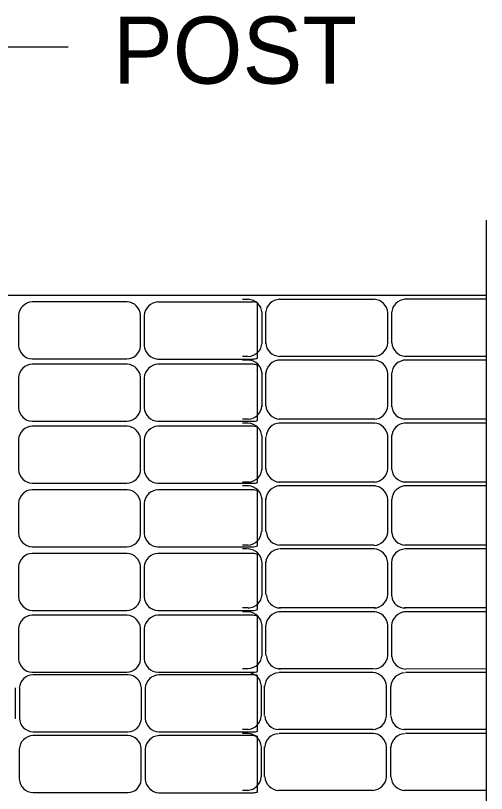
# Model space of a CAD drawing. Extents: x -894 to 866, y -476 to 714.
# Drawn here: x -309.6 to -260.4, y 454.3 to 535.5 of the extents above; entities that cross this region are included whole.
import ezdxf

# ---------------------------------------------------------------- set-up
doc = ezdxf.new("R2010")
doc.units = 0
for name, color, linetype in [('1 Control', 7, 'Continuous'), ('56 Stage 3 Anno', 7, 'Continuous'), ('57 Undefined', 7, 'Continuous'), ('60 Nongeo Data', 7, 'Continuous')]:
    doc.layers.add(name, color=color, linetype=linetype)

msp = doc.modelspace()

# ---------------------------------------------------------------- linework, layer by layer
at = {"layer": '1 Control'}
for p, q in [((-260.539, 506.267), (-726.688, 506.267)), ((-297.915, 505.603), (-307.822, 505.603)), ((-294.699, 505.594), (-294.699, 505.598)), ((-284.792, 505.594), (-294.699, 505.594)), ((-285.249, 505.872), (-285.867, 505.872)), ((-272.145, 505.872), (-282.053, 505.872)), ((-260.539, 505.873), (-268.981, 505.873)), ((-309.256, 504.195), (-309.255, 504.195)), ((-309.255, 504.195), (-309.255, 501.065)), ((-296.526, 500.983), (-296.526, 504.24)), ((-296.133, 504.186), (-296.132, 504.186)), ((-296.132, 504.186), (-296.132, 501.056)), ((-283.835, 501.232), (-283.835, 504.532)), ((-283.441, 501.253), (-283.441, 504.509)), ((-270.712, 501.334), (-270.712, 504.465)), ((-270.318, 501.335), (-270.318, 504.445)), ((-285.338, 499.921), (-285.867, 499.921)), ((-272.145, 499.921), (-282.029, 499.921)), ((-260.539, 499.922), (-268.957, 499.922)), ((-307.822, 499.652), (-297.939, 499.652)), ((-297.915, 499.107), (-307.822, 499.107)), ((-294.699, 499.643), (-284.815, 499.643)), ((-294.699, 499.098), (-294.699, 499.101)), ((-284.792, 499.098), (-294.699, 499.098)), ((-285.275, 499.527), (-285.867, 499.527)), ((-272.145, 499.527), (-282.197, 499.527)), ((-260.539, 499.528), (-269.126, 499.528)), ((-283.835, 494.652), (-283.835, 498.258)), ((-309.256, 497.699), (-309.255, 497.699)), ((-309.255, 497.699), (-309.255, 494.569)), ((-296.526, 494.487), (-296.526, 497.744)), ((-296.133, 497.69), (-296.132, 497.69)), ((-296.132, 497.69), (-296.132, 494.56)), ((-283.441, 494.778), (-283.441, 498.237)), ((-270.712, 494.673), (-270.712, 498.061)), ((-270.318, 494.673), (-270.318, 498.114)), ((-307.822, 493.156), (-297.939, 493.156)), ((-297.915, 492.641), (-307.822, 492.641)), ((-294.699, 493.147), (-284.815, 493.147)), ((-294.699, 492.632), (-294.699, 492.636)), ((-284.792, 492.632), (-294.699, 492.632)), ((-285.254, 493.36), (-285.867, 493.36)), ((-285.296, 492.966), (-285.867, 492.966)), ((-272.078, 493.36), (-282.092, 493.36)), ((-272.078, 492.966), (-282.05, 492.966)), ((-260.539, 493.36), (-269.02, 493.36)), ((-260.539, 492.966), (-268.978, 492.966)), ((-309.256, 491.233), (-309.255, 491.233)), ((-309.255, 491.233), (-309.255, 488.103)), ((-296.526, 488.021), (-296.526, 491.278)), ((-296.133, 491.224), (-296.132, 491.224)), ((-296.132, 491.224), (-296.132, 488.094)), ((-283.835, 488.051), (-283.835, 491.636)), ((-283.441, 488.114), (-283.441, 491.488)), ((-270.712, 488.114), (-270.712, 491.742)), ((-270.318, 488.135), (-270.318, 491.72)), ((-307.822, 486.69), (-297.939, 486.69)), ((-294.699, 486.681), (-284.815, 486.681)), ((-285.17, 486.798), (-285.867, 486.798)), ((-285.233, 486.404), (-285.867, 486.404)), ((-272.057, 486.798), (-282.176, 486.798)), ((-272.035, 486.404), (-282.113, 486.404)), ((-260.539, 486.798), (-269.105, 486.798)), ((-260.539, 486.404), (-269.042, 486.404)), ((-297.915, 486.006), (-307.822, 486.006)), ((-294.699, 485.997), (-294.699, 486.001)), ((-284.792, 485.997), (-294.699, 485.997)), ((-309.256, 484.598), (-309.255, 484.598)), ((-309.255, 484.598), (-309.255, 481.468)), ((-296.526, 481.386), (-296.526, 484.643)), ((-296.133, 484.589), (-296.132, 484.589)), ((-296.132, 484.589), (-296.132, 481.459)), ((-283.835, 481.666), (-283.835, 485.162)), ((-283.441, 481.666), (-283.441, 485.141)), ((-270.712, 481.434), (-270.712, 485.056)), ((-270.318, 481.55), (-270.318, 485.035)), ((-307.822, 480.055), (-297.939, 480.055)), ((-294.699, 480.046), (-284.815, 480.046)), ((-285.281, 480.236), (-285.867, 480.236)), ((-285.351, 479.842), (-285.867, 479.842)), ((-272.159, 480.236), (-282.059, 480.236)), ((-272.136, 479.842), (-281.966, 479.842)), ((-260.539, 480.237), (-268.987, 480.237)), ((-260.539, 479.843), (-268.894, 479.843)), ((-297.915, 479.37), (-307.822, 479.37)), ((-294.699, 479.362), (-294.699, 479.365)), ((-284.792, 479.362), (-294.699, 479.362)), ((-309.256, 477.962), (-309.255, 477.962)), ((-309.255, 477.962), (-309.255, 474.832)), ((-296.526, 474.75), (-296.526, 478.007)), ((-283.835, 474.964), (-283.835, 478.466)), ((-283.441, 475.126), (-283.441, 478.512)), ((-270.712, 475.034), (-270.712, 478.443)), ((-270.318, 474.895), (-270.318, 478.419)), ((-296.133, 477.954), (-296.132, 477.954)), ((-296.132, 477.954), (-296.132, 474.823)), ((-307.822, 473.419), (-297.939, 473.419)), ((-294.699, 473.41), (-284.815, 473.41)), ((-285.258, 473.675), (-285.867, 473.675)), ((-285.188, 473.281), (-285.867, 473.281)), ((-272.09, 473.281), (-282.105, 473.281)), ((-272.02, 473.675), (-282.082, 473.675)), ((-260.539, 473.281), (-269.033, 473.281)), ((-260.539, 473.675), (-269.01, 473.675)), ((-297.915, 472.923), (-307.822, 472.923)), ((-294.699, 472.915), (-294.699, 472.918)), ((-284.792, 472.915), (-294.699, 472.915)), ((-309.256, 471.515), (-309.255, 471.515)), ((-309.255, 471.515), (-309.255, 468.385)), ((-296.526, 468.303), (-296.526, 471.56)), ((-296.133, 471.507), (-296.132, 471.507)), ((-296.132, 471.507), (-296.132, 468.376)), ((-283.835, 468.656), (-283.835, 471.88)), ((-283.441, 468.749), (-283.441, 471.856)), ((-270.712, 468.633), (-270.712, 471.856)), ((-270.318, 468.564), (-270.318, 471.856)), ((-307.822, 466.972), (-297.939, 466.972)), ((-297.823, 466.708), (-307.73, 466.708)), ((-294.699, 466.963), (-284.815, 466.963)), ((-294.607, 466.7), (-294.607, 466.703)), ((-284.699, 466.7), (-294.607, 466.7)), ((-285.34, 467.33), (-285.867, 467.33)), ((-285.296, 466.936), (-285.867, 466.936)), ((-272.213, 467.33), (-282.122, 467.334)), ((-272.237, 466.936), (-282.046, 466.936)), ((-260.431, 467.33), (-268.892, 467.307)), ((-260.431, 466.936), (-268.882, 466.936)), ((-309.557, 462.097), (-309.557, 465.354)), ((-309.164, 465.3), (-309.163, 465.301)), ((-309.163, 465.301), (-309.163, 462.17)), ((-296.434, 462.089), (-296.434, 465.345)), ((-296.041, 465.292), (-296.04, 465.292)), ((-296.04, 465.292), (-296.04, 462.162)), ((-283.903, 462.421), (-283.903, 465.587)), ((-283.574, 462.448), (-283.574, 465.543)), ((-270.844, 462.421), (-270.844, 465.587)), ((-270.41, 462.448), (-270.41, 465.543)), ((-285.295, 460.984), (-285.867, 460.984)), ((-272.236, 460.984), (-282.176, 460.984)), ((-260.431, 460.984), (-269.012, 460.984)), ((-297.825, 460.363), (-307.732, 460.363)), ((-307.73, 460.757), (-297.847, 460.757)), ((-294.609, 460.355), (-294.609, 460.358)), ((-284.701, 460.355), (-294.609, 460.355)), ((-294.607, 460.749), (-284.723, 460.749)), ((-285.294, 460.59), (-285.867, 460.59)), ((-272.235, 460.59), (-282.044, 460.59)), ((-260.431, 460.59), (-268.88, 460.59)), ((-309.166, 458.955), (-309.165, 458.955)), ((-309.165, 458.955), (-309.165, 455.825)), ((-296.436, 455.743), (-296.436, 459)), ((-296.043, 458.947), (-296.042, 458.947)), ((-296.042, 458.947), (-296.042, 455.816)), ((-283.901, 456.076), (-283.901, 459.242)), ((-283.572, 456.103), (-283.572, 459.197)), ((-270.842, 456.076), (-270.842, 459.242)), ((-270.408, 456.103), (-270.408, 459.197)), ((-285.293, 454.639), (-285.867, 454.639)), ((-272.234, 454.639), (-282.174, 454.639)), ((-260.431, 454.639), (-269.01, 454.639)), ((-307.732, 454.412), (-297.849, 454.412)), ((-294.609, 454.403), (-284.725, 454.403))]:
    msp.add_line(p, q, dxfattribs=at)
for points in [[(-284.307, 499.748), (-284.307, 505.489)], [(-284.307, 493.252), (-284.307, 498.992)], [(-284.307, 486.786), (-284.307, 492.526)], [(-284.307, 480.151), (-284.307, 485.891)], [(-284.307, 473.515), (-284.307, 479.256)], [(-284.307, 467.068), (-284.307, 472.809)], [(-284.307, 460.82), (-284.307, 466.628)], [(-284.307, 454.475), (-284.307, 460.282)]]:
    msp.add_lwpolyline(points, dxfattribs=at)
for centre, radius, start, end in [((-307.754, 504.103), 1.505, 92.58945, 176.49177), ((-297.979, 504.149), 1.456, 3.58162, 87.48394), ((-294.631, 504.094), 1.505, 92.58945, 176.49177), ((-285.343, 504.372), 1.505, 3.50823, 87.41055), ((-284.855, 504.14), 1.456, 67.88191, 87.48394), ((-281.967, 504.372), 1.505, 92.58945, 176.49177), ((-272.213, 504.373), 1.505, 3.50823, 87.41055), ((-268.822, 504.372), 1.505, 92.58945, 176.49177), ((-307.753, 501.156), 1.505, 183.45172, 267.35404), ((-297.973, 501.103), 1.452, 271.35046, 355.25279), ((-294.629, 501.147), 1.505, 183.45172, 267.35404), ((-285.343, 501.419), 1.505, 272.58945, 356.49177), ((-281.959, 501.427), 1.505, 183.50823, 267.41055), ((-272.213, 501.426), 1.505, 272.58945, 356.49177), ((-268.808, 501.427), 1.505, 183.50823, 267.41055), ((-307.754, 497.607), 1.505, 92.58945, 176.49177), ((-297.979, 497.653), 1.456, 3.58162, 87.48394), ((-294.631, 497.598), 1.505, 92.58945, 176.49177), ((-285.343, 498.03), 1.505, 3.50823, 87.41055), ((-284.85, 501.095), 1.452, 271.35046, 291.93181), ((-284.855, 497.644), 1.456, 67.88191, 87.48394), ((-281.945, 498.037), 1.505, 92.58945, 176.49177), ((-272.213, 498.022), 1.505, 3.50823, 87.41055), ((-268.821, 498.022), 1.505, 92.58945, 176.49177), ((-307.753, 494.659), 1.505, 183.45172, 267.35404), ((-297.973, 494.607), 1.452, 271.35046, 355.25279), ((-294.629, 494.651), 1.505, 183.45172, 267.35404), ((-285.365, 494.86), 1.505, 272.58945, 356.49177), ((-281.94, 494.882), 1.505, 183.50823, 267.41055), ((-272.213, 494.859), 1.505, 272.58945, 356.49177), ((-268.821, 494.874), 1.505, 183.50823, 267.41055), ((-307.754, 491.141), 1.505, 92.58945, 176.49177), ((-297.979, 491.187), 1.456, 3.58162, 87.48394), ((-294.631, 491.132), 1.505, 92.58945, 176.49177), ((-285.343, 491.446), 1.505, 3.50823, 87.41055), ((-284.85, 494.598), 1.452, 271.35046, 291.93181), ((-284.855, 491.178), 1.456, 67.88191, 87.48394), ((-281.923, 491.462), 1.505, 92.58945, 176.49177), ((-272.213, 491.462), 1.505, 3.50823, 87.41055), ((-268.821, 491.462), 1.505, 92.58945, 176.49177), ((-307.753, 488.193), 1.505, 183.45172, 267.35404), ((-297.973, 488.141), 1.452, 271.35046, 355.25279), ((-294.629, 488.185), 1.505, 183.45172, 267.35404), ((-285.343, 488.306), 1.505, 272.58945, 356.49177), ((-281.938, 488.314), 1.505, 183.50823, 267.41055), ((-272.213, 488.306), 1.505, 272.58945, 356.49177), ((-268.821, 488.307), 1.505, 183.50823, 267.41055), ((-285.344, 484.912), 1.505, 3.50823, 87.41055), ((-284.85, 488.133), 1.452, 271.35046, 291.93181), ((-281.946, 484.912), 1.505, 92.58945, 176.49177), ((-272.213, 484.898), 1.505, 3.50823, 87.41055), ((-268.811, 484.911), 1.505, 92.58945, 176.49177), ((-307.754, 484.506), 1.505, 92.58945, 176.49177), ((-297.979, 484.552), 1.456, 3.58162, 87.48394), ((-294.631, 484.497), 1.505, 92.58945, 176.49177), ((-284.855, 484.543), 1.456, 67.88191, 87.48394), ((-307.753, 481.558), 1.505, 183.45172, 267.35404), ((-297.973, 481.506), 1.452, 271.35046, 355.25279), ((-294.629, 481.55), 1.505, 183.45172, 267.35404), ((-285.389, 481.736), 1.505, 272.58945, 356.49177), ((-281.896, 481.728), 1.505, 183.50823, 267.41055), ((-272.218, 481.706), 1.505, 272.58945, 356.49177), ((-268.824, 481.728), 1.505, 183.50823, 267.41055), ((-285.343, 478.326), 1.505, 3.50823, 87.41055), ((-284.85, 481.498), 1.452, 271.35046, 291.93181), ((-281.946, 478.326), 1.505, 92.58945, 176.49177), ((-272.236, 478.333), 1.505, 3.50823, 87.41055), ((-268.851, 478.326), 1.505, 92.58945, 176.49177), ((-307.754, 477.87), 1.505, 92.58945, 176.49177), ((-297.979, 477.916), 1.456, 3.58162, 87.48394), ((-294.631, 477.862), 1.505, 92.58945, 176.49177), ((-284.855, 477.907), 1.456, 67.88191, 87.48394), ((-307.753, 474.923), 1.505, 183.45172, 267.35404), ((-297.973, 474.871), 1.452, 271.35046, 355.25279), ((-294.629, 474.914), 1.505, 183.45172, 267.35404), ((-285.343, 475.172), 1.505, 272.58945, 356.49177), ((-281.896, 475.163), 1.505, 183.50823, 267.41055), ((-272.218, 475.171), 1.505, 272.58945, 356.49177), ((-268.918, 475.071), 1.411, 187.17525, 271.07757), ((-285.343, 471.761), 1.505, 3.50823, 87.41055), ((-284.85, 474.862), 1.452, 271.35046, 291.93181), ((-281.946, 471.761), 1.505, 92.58945, 176.49177), ((-272.213, 471.769), 1.505, 3.50823, 87.41055), ((-268.828, 471.761), 1.505, 92.58945, 176.49177), ((-307.754, 471.423), 1.505, 92.58945, 176.49177), ((-297.979, 471.469), 1.456, 3.58162, 87.48394), ((-294.631, 471.415), 1.505, 92.58945, 176.49177), ((-284.855, 471.46), 1.456, 67.88191, 87.48394), ((-307.753, 468.476), 1.505, 183.45172, 267.35404), ((-297.973, 468.424), 1.452, 271.35046, 355.25279), ((-294.629, 468.467), 1.505, 183.45172, 267.35404), ((-285.343, 468.865), 1.505, 272.58945, 356.49177), ((-281.896, 468.811), 1.505, 183.50823, 267.41055), ((-272.218, 468.819), 1.505, 272.58945, 356.49177), ((-268.824, 468.811), 1.505, 183.50823, 267.41055), ((-307.662, 465.208), 1.505, 92.58945, 176.49177), ((-297.887, 465.254), 1.456, 3.58162, 87.48394), ((-294.539, 465.2), 1.505, 92.58945, 176.49177), ((-285.412, 465.439), 1.505, 3.50823, 87.41055), ((-284.85, 468.415), 1.452, 271.35046, 291.93181), ((-284.763, 465.246), 1.456, 71.74238, 87.48394), ((-282.068, 465.403), 1.505, 92.58945, 176.49177), ((-272.353, 465.439), 1.505, 3.50823, 87.41055), ((-268.904, 465.403), 1.505, 92.58945, 176.49177), ((-307.661, 462.261), 1.505, 183.45172, 267.35404), ((-297.881, 462.209), 1.452, 271.35046, 355.25279), ((-294.537, 462.252), 1.505, 183.45172, 267.35404), ((-285.429, 462.497), 1.505, 272.58945, 356.49177), ((-282.053, 462.49), 1.505, 183.50823, 267.41055), ((-272.37, 462.497), 1.505, 272.58945, 356.49177), ((-268.889, 462.49), 1.505, 183.50823, 267.41055), ((-307.664, 458.863), 1.505, 92.58945, 176.49177), ((-297.889, 458.909), 1.456, 3.58162, 87.48394), ((-294.541, 458.855), 1.505, 92.58945, 176.49177), ((-285.41, 459.094), 1.505, 3.50823, 87.41055), ((-284.758, 462.2), 1.452, 271.35046, 288.06646), ((-284.765, 458.9), 1.456, 71.66077, 87.48394), ((-282.066, 459.058), 1.505, 92.58945, 176.49177), ((-272.351, 459.094), 1.505, 3.50823, 87.41055), ((-268.902, 459.058), 1.505, 92.58945, 176.49177), ((-285.427, 456.152), 1.505, 272.58945, 356.49177), ((-282.051, 456.145), 1.505, 183.50823, 267.41055), ((-272.368, 456.152), 1.505, 272.58945, 356.49177), ((-268.887, 456.145), 1.505, 183.50823, 267.41055), ((-307.663, 455.916), 1.505, 183.45172, 267.35404), ((-297.883, 455.864), 1.452, 271.35046, 355.25279), ((-294.539, 455.907), 1.505, 183.45172, 267.35404), ((-284.76, 455.855), 1.452, 271.35046, 288.14819)]:
    msp.add_arc(centre, radius, start, end, dxfattribs=at)
at = {"layer": '56 Stage 3 Anno'}
msp.add_line((-314.337, 532.2), (-304.082, 532.2), dxfattribs=at)
at = {"layer": '60 Nongeo Data'}
msp.add_line((-260.431, 408.715), (-260.431, 514.139), dxfattribs=at)

# ---------------------------------------------------------------- texts
at = {"layer": '57 Undefined'}
msp.add_text('POST', height=7, dxfattribs=at).set_placement((-299.407, 528.371))

doc.saveas('drawing.dxf')
